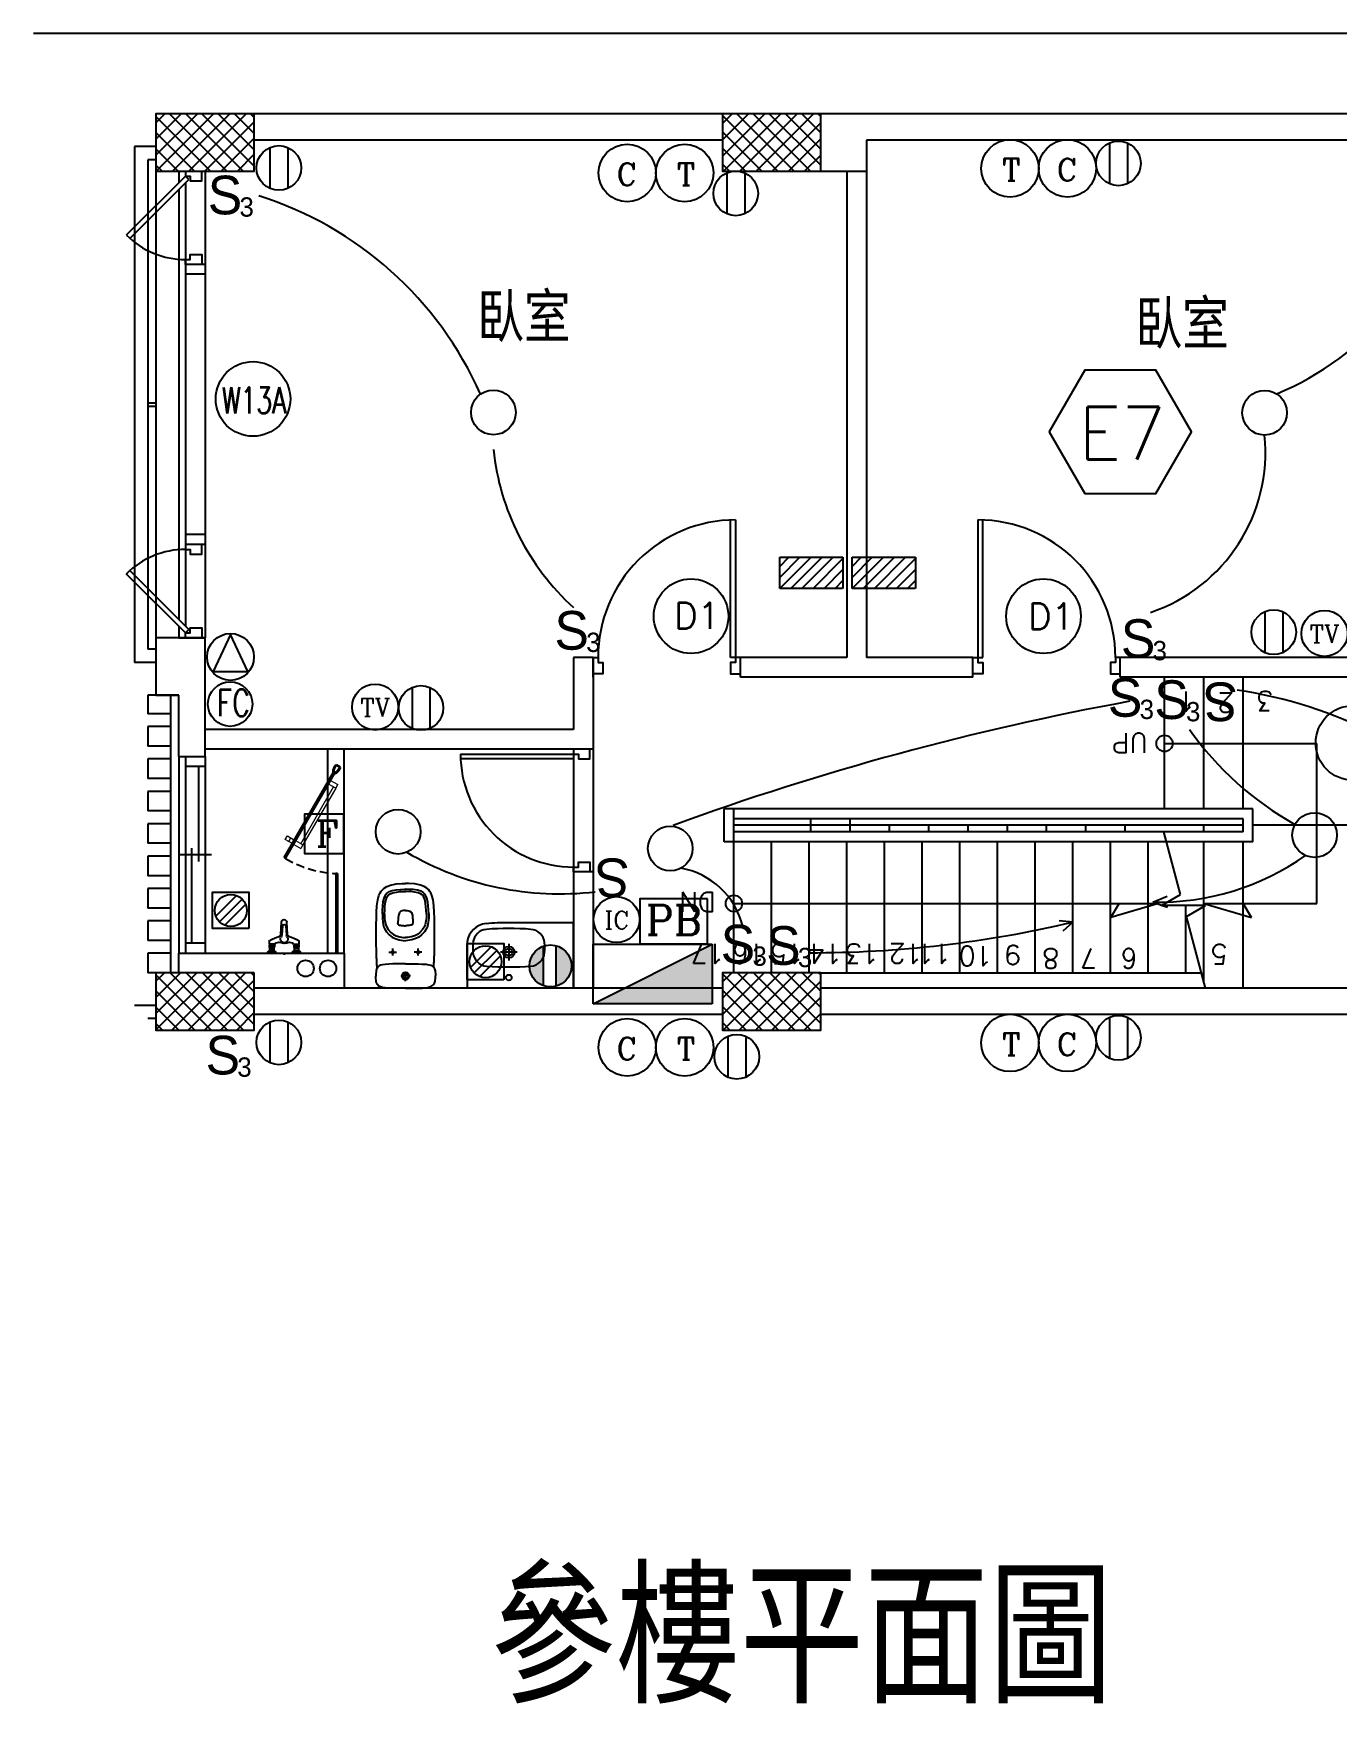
# Model space of a CAD drawing. Extents: x 4673 to 14180, y 2874 to 4105.
# Drawn here: x 7969 to 8765, y 2874 to 3894 of the extents above; entities that cross this region are included whole.
import ezdxf
from ezdxf.enums import TextEntityAlignment as Align

# ---------------------------------------------------------------- set-up
doc = ezdxf.new("R2010")
doc.units = 0
doc.header["$LTSCALE"] = 80
doc.header["$MEASUREMENT"] = 0
for name, pattern in [('ACAD_ISO10W100', [18, 12, -3, 0, -3]), ('DASHED2', [0.375, 0.25, -0.125]), ('TRATTO-PUNTO', [1, 0.5, -0.25, 0, -0.25])]:
    doc.linetypes.add(name, pattern=pattern)
doc.layers.get('0').update_dxf_attribs({"color": 15})
for name, color, linetype in [('1.剖面線', 7, 'Continuous'), ('111', 15, 'Continuous'), ('2.器具圖塊', 7, 'Continuous'), ('C3', 3, 'Continuous'), ('C4', 4, 'Continuous'), ('C6', 6, 'Continuous'), ('COC', 6, 'Continuous'), ('COLUMN', 1, 'Continuous'), ('DE-DOOR', 5, 'Continuous'), ('DIM', 4, 'Continuous'), ('DOOR', 5, 'Continuous'), ('E-2', 2, 'Continuous'), ('LAVABO', 7, 'Continuous'), ('SA-2', 2, 'Continuous'), ('sanitari esterno', 7, 'Continuous'), ('SYMETRIA', 7, 'ACAD_ISO10W100'), ('T-2', 2, 'Continuous'), ('T-4', 4, 'Continuous'), ('TEXT', 3, 'Continuous'), ('TV-2', 2, 'Continuous'), ('WALL', 2, 'Continuous'), ('WINDOW', 5, 'Continuous'), ('WINDOWP', 4, 'Continuous'), ('WS-2', 2, 'Continuous')]:
    doc.layers.add(name, color=color, linetype=linetype)
doc.styles.add('AEH', font='SIMPLEX.SHX', dxfattribs={"bigfont": 'AE.SHX'})
doc.styles.add('DAYUXP', font='TC-ROMNT.SHX', dxfattribs={"bigfont": 'CHINESET.SHX'})
doc.styles.add('PL', font='COMPLEX.SHX')
doc.styles.add('SINGLE', font='SIMPLEX.SHX', dxfattribs={"bigfont": 'AE.SHX'})
pattern_1 = [(45, (-15777.364, 1233.406), (-4.9497475, 4.9497475), []), (135, (-15777.364, 1233.406), (-4.9497475, -4.9497475), [])]
pattern_2 = [(45, (-15777.364, 1232.906), (-4.9497475, 4.9497475), []), (135, (-15777.364, 1232.906), (-4.9497475, -4.9497475), [])]

# ---------------------------------------------------------------- blocks, each defined once
blk = doc.blocks.new('*U97')
at = {"layer": 'WALL'}
for p, q in [((8, 60), (-8, 60)), ((8, -60), (-8, -60))]:
    blk.add_line(p, q, dxfattribs=at)
at = {"layer": 'WINDOW'}
for p, q in [((-8, 54), (4, 54)), ((0, 54), (0, -4)), ((4, -60), (4, 60)), ((-12, 0), (8, 0)), ((-4, -54), (-4, 4)), ((-8, -54), (4, -54))]:
    blk.add_line(p, q, dxfattribs=at)
at = {"layer": 'WINDOWP'}
for p, q in [((-8, -60), (-8, 60)), ((8, -60), (8, 60))]:
    blk.add_line(p, q, dxfattribs=at)
blk = doc.blocks.new('*U98')
at = {"layer": 'COLUMN'}
for p, q in [((-8, 142.5), (8, 142.5)), ((-8, -142.5), (8, -142.5))]:
    blk.add_line(p, q, dxfattribs=at)
at = {"layer": 'WINDOW'}
for p, q in [((-4, 139.5), (-40.1, 103.4)), ((-37.9, 101.3), (-1.9, 137.4)), ((-1.9, 137.4), (-4, 139.5)), ((-4, 135.3), (-4, -135.3)), ((8, 85.5), (-4, 85.5)), ((8, 79.5), (-4, 79.5)), ((8, -79.5), (-4, -79.5)), ((8, -85.5), (-4, -85.5)), ((-37.9, -101.3), (-1.9, -137.4)), ((-4, -139.5), (-40.1, -103.4)), ((-1.9, -137.4), (-4, -139.5))]:
    blk.add_line(p, q, dxfattribs=at)
for points in [[(-4, 142.5), (-4, 139.5), (-1, 139.5), (-1, 136.5), (6, 136.5), (6, 142.5)], [(-4, 85.5), (-4, 88.5), (-1, 88.5), (-1, 91.5), (6, 91.5), (6, 85.5)], [(-4, -85.5), (-4, -88.5), (-1, -88.5), (-1, -91.5), (6, -91.5), (6, -85.5)], [(-4, -142.5), (-4, -139.5), (-1, -139.5), (-1, -136.5), (6, -136.5), (6, -142.5)]]:
    blk.add_lwpolyline(points, dxfattribs=at)
for centre, start, end in [((-4, 139.5), 225, 270), ((-4, -139.5), 90, 135)]:
    blk.add_arc(centre, 51, start, end, dxfattribs=at)
at = {"layer": 'WINDOWP'}
for p, q in [((-8, 142.5), (-8, 135.5)), ((8, 142.5), (8, -142.5)), ((-8, 131.3), (-8, -131.3)), ((-8, -131.3), (-8, -131.3)), ((-8, -135.5), (-8, -142.5))]:
    blk.add_line(p, q, dxfattribs=at)
blk = doc.blocks.new('H065')
for p, q in [((-0.94, 4.49), (-0.94, 0.2)), ((0.94, 4.49), (0.94, 0.2))]:
    blk.add_line(p, q)
blk.add_circle((0, 2.34), 2.34)
blk = doc.blocks.new('H102')
blk.add_circle((0, 0), 2.25)
at = {"style": 'PL'}
blk.add_text('T', height=1.75, dxfattribs=at).set_placement((-0.6, -0.98))
blk = doc.blocks.new('*U76')
at = {"layer": 'DE-DOOR'}
for points in [[(-45, -6), (-42, -6), (-42, -3), (-39, -3), (-39, 4), (-45, 4)], [(45, -6), (42, -6), (42, -3), (39, -3), (39, 4), (45, 4)]]:
    blk.add_lwpolyline(points, close=True, dxfattribs=at)
at = {"layer": 'DOOR'}
for p, q in [((42, -6), (39, -6)), ((39, -6), (39, -90)), ((42, -90), (42, -6))]:
    blk.add_line(p, q, dxfattribs=at)
blk.add_arc((42, -6), 84, 180, 270, dxfattribs=at)
at = {"layer": 'WALL'}
for p, q in [((-45, 6), (-45, -6)), ((45, 6), (45, -6))]:
    blk.add_line(p, q, dxfattribs=at)
blk = doc.blocks.new('*U77')
at = {"layer": 'DE-DOOR'}
for points in [[(-45, -6), (-42, -6), (-42, -3), (-39, -3), (-39, 4), (-45, 4)], [(45, -6), (42, -6), (42, -3), (39, -3), (39, 4), (45, 4)]]:
    blk.add_lwpolyline(points, close=True, dxfattribs=at)
at = {"layer": 'DOOR'}
for p, q in [((-42, -90), (-42, -6)), ((-42, -6), (-39, -6)), ((-39, -6), (-39, -90))]:
    blk.add_line(p, q, dxfattribs=at)
blk.add_arc((-42, -6), 84, 270, 0, dxfattribs=at)
at = {"layer": 'WALL'}
for p, q in [((-45, 6), (-45, -6)), ((45, 6), (45, -6))]:
    blk.add_line(p, q, dxfattribs=at)
blk = doc.blocks.new('A$C4F8E0194')
for p, q in [((0, 20.4), (4.9, 20.4)), ((0, 20.4), (0, 19.7)), ((4.9, 20.4), (15, 20.4)), ((4.9, 20.4), (4.9, 19.7)), ((9.9, 20.4), (9.9, 21.4)), ((19.9, 20.4), (15, 20.4)), ((15, 20.4), (15, 19.7)), ((19.9, 20.4), (19.9, 19.7)), ((1, 17), (0.8, 16.8)), ((0.8, 15.7), (0.8, 16.8)), ((1, 15.4), (0.8, 15.7)), ((0.9, 13.1), (0.9, 14.9)), ((3.9, 17), (1, 17)), ((3.9, 15.4), (1, 15.4)), ((4, 14.9), (1, 14.9)), ((1.1, 17), (1.1, 19.1)), ((1.1, 17.9), (3.7, 17.9)), ((1.2, 19.2), (3.7, 19.2)), ((3.6, 19.2), (1.3, 19.2)), ((1.3, 14.9), (1.3, 15.4)), ((1.9, 15.7), (1.9, 16.8)), ((3, 15.7), (3, 16.8)), ((3.5, 14.9), (3.5, 15.4)), ((3.7, 17), (3.7, 19.1)), ((3.9, 17), (4, 16.8)), ((3.9, 15.4), (4, 15.7)), ((4, 15.7), (4, 16.8)), ((9, 14.4), (7.7, 13.9)), ((10.9, 14.4), (12.2, 13.9)), ((16, 17), (15.8, 16.8)), ((15.8, 15.7), (15.8, 16.8)), ((16, 15.4), (15.8, 15.7)), ((15.9, 14.9), (18.9, 14.9)), ((16, 17), (18.9, 17)), ((16, 15.4), (18.9, 15.4)), ((16.1, 17), (16.1, 19.1)), ((18.7, 17.9), (16.1, 17.9)), ((18.7, 19.2), (16.2, 19.2)), ((16.3, 19.2), (18.6, 19.2)), ((16.3, 14.9), (16.3, 15.4)), ((16.9, 15.7), (16.9, 16.8)), ((18, 15.7), (18, 16.8)), ((18.5, 14.9), (18.5, 15.4)), ((18.7, 17), (18.7, 19.1)), ((18.9, 17), (19, 16.8)), ((18.9, 15.4), (19, 15.7)), ((18.9, 13.1), (18.9, 14.9)), ((19, 15.7), (19, 16.8)), ((7.9, 9), (8.4, 1.5)), ((9, 3.7), (8.5, 9.4)), ((10.9, 3.7), (11.4, 9.4)), ((12, 9), (11.5, 1.5))]:
    blk.add_line(p, q)
for centre, radius, start, end in [((1, 20.5), 1.32, 220.3209, 278.567), ((1, 14.9), 0.05, 90, 180), ((1.5, 13.1), 0.6, 180, 244.2494), ((1.3, 19.1), 0.125, 90, 180), ((22, 55.4), 47.6, 244.2494, 251.5181), ((2.4, 16.1), 0.844, 48.7046, 131.2954), ((2.4, 16.3), 0.844, 228.7046, 311.2954), ((3.6, 19.1), 0.125, 0, 90), ((3.9, 20.5), 1.32, 261.433, 319.6791), ((4, 14.6), 0.3, 41.3807, 90), ((6.6, 17), 3.2, 221.3807, 290), ((6.4, 8.9), 1.5, 3.4918, 71.5181), ((9.9, 11.9), 2.3, 327.4294, 212.5706), ((5.5, 9.1), 3, 5.0369, 32.5706), ((9.9, 11.9), 2.65, 69.9869, 110.0094), ((14.4, 9.1), 3, 147.4294, 174.9631), ((13.5, 8.9), 1.5, 108.4819, 176.5082), ((13.3, 17), 3.2, 250, 318.6193), ((-2.1, 55.4), 47.6, 288.4819, 295.7506), ((16, 20.5), 1.32, 220.3209, 278.567), ((15.9, 14.6), 0.3, 90, 138.6193), ((16.3, 19.1), 0.125, 90, 180), ((17.4, 16.1), 0.844, 48.7046, 131.2954), ((17.4, 16.3), 0.844, 228.7046, 311.2954), ((18.6, 19.1), 0.125, 0, 90), ((18.3, 13.1), 0.6, 295.7506, 0), ((18.9, 20.5), 1.32, 261.433, 319.6791), ((18.9, 14.9), 0.05, 0, 90), ((9.9, 1.6), 1.6, 183.6901, 356.3099), ((9.9, 4), 1, 185.0369, 354.9631)]:
    blk.add_arc(centre, radius, start, end)
blk = doc.blocks.new('$$A101_14')
at = {"color": 7, "rotation": 270}
blk.add_blockref('A$C4F8E0194', (-20.4, 9.9), dxfattribs=at)
blk = doc.blocks.new('*U74')
at = {"layer": 'DE-DOOR'}
for points in [[(-37.5, -6), (-34.5, -6), (-34.5, -3), (-31.5, -3), (-31.5, 4), (-37.5, 4)], [(37.5, -6), (34.5, -6), (34.5, -3), (31.5, -3), (31.5, 4), (37.5, 4)]]:
    blk.add_lwpolyline(points, dxfattribs=at)
at = {"layer": 'DOOR'}
for p, q in [((-37.5, 6), (37.5, 6)), ((-34.5, -75), (-34.5, -6)), ((-34.5, -6), (-31.5, -6)), ((-31.5, -6), (37.5, -6)), ((-31.5, -6), (-31.5, -75))]:
    blk.add_line(p, q, dxfattribs=at)
blk.add_arc((-34.5, -6), 69, 270, 0, dxfattribs=at)
at = {"layer": 'WALL'}
for p, q in [((-37.5, 6), (-37.5, -6)), ((37.5, 6), (37.5, -6))]:
    blk.add_line(p, q, dxfattribs=at)
blk = doc.blocks.new('H052')
blk.add_circle((0, 0), 1.5)
blk = doc.blocks.new('H064')
for p, q in [((0, 4.39), (-1.66, 0.85)), ((1.65, 0.85), (0, 4.39)), ((-1.66, 0.85), (1.65, 0.85))]:
    blk.add_line(p, q)
blk.add_circle((0, 2.25), 2.25)
blk = doc.blocks.new('H001')
for p, q in [((-4.05, -3.99), (-4.05, 0)), ((-0.22, 0), (-4.05, -3.84)), ((-3.05, 0), (-4.05, -1.01)), ((-4.01, 0), (4.01, 0)), ((1.19, 0), (-2.79, -3.99)), ((4.01, 0), (0.03, -3.99)), ((4.01, 0), (4.01, -3.99)), ((-1.64, 0), (-4.05, -2.43)), ((2.6, 0), (-1.38, -3.99)), ((4.01, -1.42), (1.45, -3.99)), ((4.01, -3.99), (-4.05, -3.99)), ((4.01, -2.83), (2.86, -3.99))]:
    blk.add_line(p, q)
blk = doc.blocks.new('H106')
blk.add_circle((0, 0), 2.25)
at = {"style": 'PL'}
blk.add_text('TV', height=1.75, dxfattribs=at).set_placement((-1.46, -0.93))
blk = doc.blocks.new('H051')
for p, q in [((-4, -4), (-4, 0)), ((-4, -4), (4, 0)), ((-4, 0), (4, 0)), ((4, 0), (4, -4)), ((4, -4), (-4, -4))]:
    blk.add_line(p, q)
blk.add_solid([(-4, -4), (4, -4), (4, 0)])
blk = doc.blocks.new('H107')
blk.add_circle((0, 0), 2.25)
at = {"style": 'PL'}
blk.add_text('IC', height=1.75, dxfattribs=at).set_placement((-1.16, -0.93))
blk = doc.blocks.new('W012')
for p, q in [((-1.09, -0.48), (0.53, 1.14)), ((-0.81, -0.91), (0.96, 0.86)), ((-0.38, -1.19), (1.24, 0.43))]:
    blk.add_line(p, q)
blk.add_circle((0.07, -0.02), 1.25)
blk = doc.blocks.new('A$C55F155CD')
at = {"layer": '2.器具圖塊', "lineweight": 20}
for p, q in [((10, 6), (10, 11)), ((10, 11), (12.5, 11)), ((10, 11), (10, 11)), ((12.5, 11), (12.5, 6)), ((10, 9.5), (10, 8.5)), ((10, 8.5), (12.5, 8.5)), ((10, 5), (10, 0)), ((12.5, 0), (12.5, 5)), ((12.5, 1.5), (52.5, 1.5)), ((12.5, 0.5), (12.5, 1.5)), ((52.5, 0), (52.5, 5)), ((55, 5), (55, 0)), ((12.5, 0), (10, 0)), ((52.5, 0), (12.5, 0)), ((52.5, 0), (55, 0))]:
    blk.add_line(p, q, dxfattribs=at)
at = {"layer": '2.器具圖塊', "lineweight": 40}
for p, q in [((0, 6), (60.2, 6)), ((60.2, 5), (60.2, 6)), ((64, 7), (65, 7)), ((64, 4), (65, 4)), ((65, 4), (65, 7))]:
    blk.add_line(p, q, dxfattribs=at)
at = {"layer": '2.器具圖塊', "lineweight": 9, "ltscale": 0.25}
blk.add_line((0, 6), (0, 5), dxfattribs=at)
at = {"layer": '2.器具圖塊', "lineweight": 9}
blk.add_line((60.2, 5), (0, 5), dxfattribs=at)
at = {"layer": '2.器具圖塊', "lineweight": 40, "extrusion": (0, 0, -1)}
for points in [[(-60.2, 6), (-60.2, 6), (-60.3, 6), (-60.3, 6.1), (-60.3, 6.1), (-60.3, 6.1), (-60.3, 6.1), (-60.4, 6.1), (-60.4, 6.1), (-60.4, 6.2), (-60.4, 6.2), (-60.5, 6.2), (-60.5, 6.2), (-60.5, 6.2), (-60.5, 6.2), (-60.6, 6.3), (-60.6, 6.3), (-60.6, 6.3), (-60.6, 6.3), (-60.7, 6.3), (-60.7, 6.3), (-60.7, 6.4), (-60.7, 6.4), (-60.8, 6.4), (-60.8, 6.4), (-60.8, 6.4), (-60.9, 6.4), (-60.9, 6.5), (-60.9, 6.5), (-61, 6.5), (-61, 6.5), (-61, 6.5), (-61.1, 6.5), (-61.1, 6.5), (-61.1, 6.6), (-61.2, 6.6), (-61.2, 6.6), (-61.3, 6.6), (-61.3, 6.6), (-61.3, 6.6), (-61.4, 6.6), (-61.4, 6.6), (-61.4, 6.7), (-61.5, 6.7), (-61.5, 6.7), (-61.6, 6.7), (-61.6, 6.7), (-61.6, 6.7), (-61.7, 6.7), (-61.7, 6.7), (-61.8, 6.7), (-61.8, 6.8), (-61.9, 6.8), (-61.9, 6.8), (-61.9, 6.8), (-62, 6.8), (-62, 6.8), (-62.1, 6.8), (-62.1, 6.8), (-62.2, 6.8), (-62.2, 6.8), (-62.3, 6.9), (-62.3, 6.9), (-62.4, 6.9), (-62.4, 6.9), (-62.5, 6.9), (-62.5, 6.9), (-62.5, 6.9), (-62.6, 6.9), (-62.6, 6.9), (-62.7, 6.9), (-62.7, 6.9), (-62.8, 6.9), (-62.8, 6.9), (-62.9, 6.9), (-62.9, 6.9), (-63, 7), (-63, 7), (-63.1, 7), (-63.1, 7), (-63.2, 7), (-63.2, 7), (-63.3, 7), (-63.3, 7), (-63.4, 7), (-63.4, 7), (-63.5, 7), (-63.5, 7), (-63.6, 7), (-63.6, 7), (-63.7, 7), (-63.7, 7), (-63.8, 7), (-63.8, 7), (-63.9, 7), (-63.9, 7), (-64, 7)], [(-64, 4), (-63.9, 4), (-63.9, 4), (-63.8, 4), (-63.8, 4), (-63.7, 4), (-63.7, 4), (-63.6, 4), (-63.6, 4), (-63.5, 4), (-63.5, 4), (-63.4, 4), (-63.4, 4), (-63.3, 4), (-63.3, 4), (-63.2, 4), (-63.2, 4), (-63.1, 4), (-63.1, 4), (-63, 4), (-63, 4), (-62.9, 4.1), (-62.9, 4.1), (-62.8, 4.1), (-62.8, 4.1), (-62.7, 4.1), (-62.7, 4.1), (-62.6, 4.1), (-62.6, 4.1), (-62.5, 4.1), (-62.5, 4.1), (-62.5, 4.1), (-62.4, 4.1), (-62.4, 4.1), (-62.3, 4.1), (-62.3, 4.1), (-62.2, 4.2), (-62.2, 4.2), (-62.1, 4.2), (-62.1, 4.2), (-62, 4.2), (-62, 4.2), (-61.9, 4.2), (-61.9, 4.2), (-61.9, 4.2), (-61.8, 4.2), (-61.8, 4.3), (-61.7, 4.3), (-61.7, 4.3), (-61.6, 4.3), (-61.6, 4.3), (-61.6, 4.3), (-61.5, 4.3), (-61.5, 4.3), (-61.4, 4.3), (-61.4, 4.4), (-61.4, 4.4), (-61.3, 4.4), (-61.3, 4.4), (-61.3, 4.4), (-61.2, 4.4), (-61.2, 4.4), (-61.1, 4.4), (-61.1, 4.5), (-61.1, 4.5), (-61, 4.5), (-61, 4.5), (-61, 4.5), (-60.9, 4.5), (-60.9, 4.5), (-60.9, 4.6), (-60.8, 4.6), (-60.8, 4.6), (-60.8, 4.6), (-60.7, 4.6), (-60.7, 4.6), (-60.7, 4.7), (-60.7, 4.7), (-60.6, 4.7), (-60.6, 4.7), (-60.6, 4.7), (-60.6, 4.7), (-60.5, 4.8), (-60.5, 4.8), (-60.5, 4.8), (-60.5, 4.8), (-60.4, 4.8), (-60.4, 4.8), (-60.4, 4.9), (-60.4, 4.9), (-60.3, 4.9), (-60.3, 4.9), (-60.3, 4.9), (-60.3, 4.9), (-60.3, 5), (-60.2, 5), (-60.2, 5)]]:
    blk.add_lwpolyline(points, dxfattribs=at)
blk = doc.blocks.new('A$C2FE0056C')
at = {"layer": '2.器具圖塊', "lineweight": 25, "ltscale": 0.25}
blk.add_line((0, 1.6), (0, 2.6), dxfattribs=at)
at = {"layer": '2.器具圖塊', "linetype": 'DASHED2', "lineweight": 25, "ltscale": 0.25}
blk.add_arc((65.4, -0.2), 65.4, 149.1677, 178.0131, dxfattribs=at)
at = {"layer": '2.器具圖塊', "lineweight": 9, "ltscale": 0.25, "rotation": 330.0000000000055}
blk.add_blockref('A$C55F155CD', (6.7, 29), dxfattribs=at)
blk = doc.blocks.new('A$C4D78601B')
at = {"layer": 'LAVABO', "ltscale": 0.001}
for p, q in [((0, 40), (0, 0)), ((0, 40), (65, 40)), ((65, 15.3), (65, 40)), ((0, 0), (39.5, 0))]:
    blk.add_line(p, q, dxfattribs=at)
at = {"layer": 'LAVABO', "linetype": 'TRATTO-PUNTO'}
for p, q in [((39.5, 12.9), (39.5, 23.1)), ((34.4, 18), (44.6, 18))]:
    blk.add_line(p, q, dxfattribs=at)
at = {"layer": 'LAVABO', "ltscale": 0.001}
blk.add_circle((39.5, 33.5), 1.75, dxfattribs=at)
at = {"layer": 'LAVABO', "linetype": 'Continuous'}
for radius in [3.5, 2.25]:
    blk.add_circle((39.5, 18), radius, dxfattribs=at)
at = {"layer": 'LAVABO', "ltscale": 0.001}
for centre, radius, start, end in [((26.6, 17.5), 9, 94.1894, 174.5532), ((39.5, -139.5), 166.5, 85.3311, 94.6689), ((52.4, 17.5), 9, 5.4468, 85.8106), ((49.9, 15.3), 32.4, 174.5532, 185.4468), ((26.6, 13), 9, 185.4468, 265.8106), ((52.4, 13), 9, 274.1894, 354.5532), ((52.4, 13), 12.5, 274.1894, 354.5532), ((29.1, 15.3), 32.4, 354.5532, 5.4468), ((29.1, 15.3), 35.9, 354.5532, 0.0279), ((39.5, 170), 166.5, 265.3311, 274.6689), ((39.5, 170), 170, 270, 274.6689)]:
    blk.add_arc(centre, radius, start, end, dxfattribs=at)
blk = doc.blocks.new('A$C40C12684')
at = {"ltscale": 2}
for points in [[(0, 18.2, 0), (0, 21, 0), (0, 23.4, 0), (0, 26, 0), (0.1, 28.4, 0), (0.2, 30.7, 0), (0.5, 32.4, 0), (0.9, 33.5, 0), (1.3, 34.3, 0), (1.7, 34.9, 0), (2.2, 35.3, 0), (2.6, 35.6, 0), (3.2, 35.9, 0), (4.2, 36.2, 0), (6.5, 36.4, 0), (7.4, 36.4, 0)], [(14.9, 18.2, 0), (14.9, 21, 0), (14.9, 23.4, 0), (14.9, 26, 0), (14.8, 28.4, 0), (14.6, 30.7, 0), (14.3, 32.4, 0), (14, 33.5, 0), (13.6, 34.3, 0), (13.1, 34.9, 0), (12.6, 35.4, 0), (12.2, 35.6, 0), (11.7, 35.9, 0), (10.6, 36.2, 0), (8.3, 36.4, 0), (7.4, 36.4, 0)], [(12.1, 35.5, -19.1), (12.1, 35.5, -19.1), (12.3, 35.6, -19.1), (12.5, 35.6, -19.1), (12.8, 35.6, -19.1), (13.1, 35.6, -19.1), (13.6, 35.6, -19.1), (14.1, 35.7, -19.1), (14.7, 35.7, -19.1), (15.3, 35.7, -19.1), (16, 35.7, -19.1), (16.7, 35.8, -19.1), (17.6, 35.8, -19.1), (18.5, 35.9, -19.1), (19.4, 35.9, -19.1), (20.5, 35.9, -19.1), (21.7, 36, -19.1), (22.9, 36, -19.1), (24.3, 36, -19.1), (25.9, 36.1, -19.1), (27.8, 36.1, -19.1), (30, 36.1, -19.1), (32.6, 36.1, -19.1), (35.5, 36.1, -19.1), (39, 36.1, -19.1)], [(45.4, 32.4, -19.1), (42.8, 32.4, -19.1), (40.3, 32.2, -19.1), (37.8, 31.6, -19.1), (36.1, 30.9, -19.1), (34.5, 29.9, -19.1), (32.6, 28.2, -19.1), (31.2, 26.4, -19.1), (30.3, 24.6, -19.1), (29.5, 22.2, -19.1), (29.1, 19.7, -19.1), (29, 18.3, -19.1)], [(45.3, 31, -19.1), (43.1, 31, -19.1), (40.9, 30.8, -19.1), (38.7, 30.3, -19.1), (37.2, 29.7, -19.1), (35.8, 28.8, -19.1), (34.1, 27.2, -19.1), (32.9, 25.6, -19.1), (32, 24, -19.1), (31.3, 21.8, -19.1), (31, 19.6, -19.1), (31, 18.3, -19.1)], [(39, 36.1, -19.1), (42.7, 36, -19.1), (46.5, 35.9, -19.1), (50.3, 35.7, -19.1), (54, 35.2, -19.1), (56.6, 34.5, -19.1), (58.2, 33.8, -19.1), (59.3, 33.1, -19.1), (60.3, 32.2, -19.1), (61.2, 31.3, -19.1), (62.1, 29.7, -19.1), (63, 27.5, -19.1), (63.7, 24, -19.1), (64, 20.2, -19.1), (64, 18.3, -19.1)], [(45.3, 31, -19.1), (47.6, 30.9, -19.1), (49.8, 30.8, -19.1), (52, 30.6, -19.1), (54.2, 30.1, -19.1), (55.7, 29.6, -19.1), (56.3, 29.2, -19.1), (56.8, 28.9, -19.1), (57.1, 28.5, -19.1), (57.7, 27.6, -19.1), (58.3, 26, -19.1), (58.7, 23.8, -19.1), (59, 21.5, -19.1), (59.1, 19.4, -19.1), (59.1, 18.3, -19.1)], [(45.4, 32.4, -19.1), (47.9, 32.3, -19.1), (50.3, 32.2, -19.1), (52.7, 31.9, -19.1), (55.1, 31.3, -19.1), (56.5, 30.7, -19.1), (57.3, 30.3, -19.1), (57.8, 29.8, -19.1), (58.3, 29.2, -19.1), (59, 28.1, -19.1), (59.7, 26.3, -19.1), (60.2, 23.9, -19.1), (60.4, 21.4, -19.1), (60.5, 18.9, -19.1), (60.5, 18.3, -19.1)], [(38.8, 22.3, -19.1), (38.6, 21.9, -19.1), (38.5, 21.4, -19.1), (38.4, 20.7, -19.1), (38.3, 20.1, -19.1), (38.3, 19.5, -19.1), (38.2, 18.9, -19.1), (38.2, 18.3, -19.1)], [(38.8, 22.3, -19.1), (38.8, 22.5, -19.1), (38.9, 22.6, -19.1), (39, 22.7, -19.1), (39.1, 22.7, -19.1), (39.2, 22.8, -19.1), (39.3, 22.9, -19.1), (39.5, 22.9, -19.1), (39.6, 22.9, -19.1), (39.7, 22.9, -19.1)], [(47.5, 18.3, -19.1), (47.5, 19.4, -19.1), (47.3, 20.3, -19.1), (47.1, 20.8, -19.1), (47, 21.1, -19.1), (46.8, 21.4, -19.1), (46.5, 21.7, -19.1), (46.2, 21.9, -19.1), (45.6, 22.2, -19.1), (44.4, 22.5, -19.1), (43.1, 22.7, -19.1), (41.9, 22.8, -19.1), (40.5, 22.9, -19.1), (39.7, 22.9, -19.1)], [(0, 18.2, 0), (0, 15.4, 0), (0, 13, 0), (0.1, 10.4, 0), (0.1, 7.9, 0), (0.3, 5.7, 0), (0.6, 4, 0), (1, 2.8, 0), (1.4, 2.1, 0), (1.8, 1.5, 0), (2.3, 1, 0), (2.7, 0.7, 0), (3.2, 0.5, 0), (4.3, 0.2, 0), (6.6, 0, 0), (7.5, 0, 0)], [(14.9, 18.2, 0), (14.9, 15.4, 0), (14.9, 13, 0), (14.9, 10.4, 0), (14.8, 8, 0), (14.7, 5.7, 0), (14.4, 4, 0), (14, 2.8, 0), (13.6, 2.1, 0), (13.2, 1.5, 0), (12.7, 1, 0), (12.3, 0.7, 0), (11.8, 0.5, 0), (10.7, 0.2, 0), (8.4, 0, 0), (7.5, 0, 0)], [(45.4, 4.1, -19.1), (42.8, 4.1, -19.1), (40.3, 4.4, -19.1), (37.8, 4.9, -19.1), (36.1, 5.6, -19.1), (34.5, 6.7, -19.1), (32.6, 8.4, -19.1), (31.2, 10.2, -19.1), (30.3, 12, -19.1), (29.5, 14.4, -19.1), (29.1, 16.9, -19.1), (29, 18.3, -19.1)], [(45.3, 5.5, -19.1), (43.1, 5.5, -19.1), (40.9, 5.8, -19.1), (38.7, 6.3, -19.1), (37.2, 6.9, -19.1), (35.8, 7.8, -19.1), (34.1, 9.4, -19.1), (32.9, 11, -19.1), (32, 12.6, -19.1), (31.3, 14.8, -19.1), (31, 17, -19.1), (31, 18.3, -19.1)], [(38.8, 14.2, -19.1), (38.6, 14.7, -19.1), (38.5, 15.2, -19.1), (38.4, 15.8, -19.1), (38.3, 16.4, -19.1), (38.3, 17, -19.1), (38.2, 17.7, -19.1), (38.2, 18.3, -19.1)], [(38.8, 14.2, -19.1), (38.8, 14.1, -19.1), (38.9, 14, -19.1), (39, 13.9, -19.1), (39.1, 13.8, -19.1), (39.2, 13.8, -19.1), (39.3, 13.7, -19.1), (39.4, 13.7, -19.1), (39.6, 13.7, -19.1), (39.7, 13.7, -19.1), (39.7, 13.7, -19.1)], [(39, 0.5, -19.1), (42.7, 0.6, -19.1), (46.5, 0.7, -19.1), (50.3, 0.9, -19.1), (54, 1.4, -19.1), (56.6, 2.1, -19.1), (58.2, 2.8, -19.1), (59.3, 3.5, -19.1), (60.3, 4.3, -19.1), (61.2, 5.3, -19.1), (62.1, 6.9, -19.1), (63, 9.1, -19.1), (63.7, 12.5, -19.1), (64, 16.4, -19.1), (64, 18.3, -19.1)], [(47.5, 18.3, -19.1), (47.5, 17.2, -19.1), (47.3, 16.3, -19.1), (47.1, 15.8, -19.1), (47, 15.4, -19.1), (46.8, 15.1, -19.1), (46.5, 14.9, -19.1), (46.2, 14.6, -19.1), (45.6, 14.4, -19.1), (44.4, 14, -19.1), (43.1, 13.9, -19.1), (41.9, 13.7, -19.1), (40.5, 13.7, -19.1), (39.7, 13.7, -19.1)], [(45.3, 5.5, -19.1), (47.6, 5.6, -19.1), (49.8, 5.8, -19.1), (52, 6, -19.1), (54.2, 6.4, -19.1), (55.7, 7, -19.1), (56.3, 7.3, -19.1), (56.8, 7.7, -19.1), (57.1, 8.1, -19.1), (57.7, 9, -19.1), (58.3, 10.5, -19.1), (58.7, 12.7, -19.1), (59, 15, -19.1), (59.1, 17.2, -19.1), (59.1, 18.3, -19.1)], [(45.4, 4.1, -19.1), (47.9, 4.2, -19.1), (50.3, 4.4, -19.1), (52.7, 4.7, -19.1), (55.1, 5.3, -19.1), (56.5, 5.8, -19.1), (57.3, 6.3, -19.1), (57.9, 6.8, -19.1), (58.4, 7.5, -19.1), (59.2, 8.8, -19.1), (59.8, 11, -19.1), (60.3, 13.5, -19.1), (60.4, 15.9, -19.1), (60.5, 18.3, -19.1)], [(12.7, 1, 0), (12.7, 1, -0.4), (12.8, 1, -1.6), (13, 1, -3.3), (13.2, 1, -5.4), (13.5, 1, -7.7), (13.8, 0.9, -10.1), (14.3, 0.9, -12.3), (14.8, 0.9, -14.3), (15.3, 0.9, -15.9), (16, 0.8, -17.1), (16.7, 0.8, -17.9), (17.5, 0.8, -18.5), (18.4, 0.7, -18.8), (19.4, 0.7, -19), (20.5, 0.6, -19.1), (21.6, 0.6, -19.1), (22.9, 0.6, -19.1), (24.3, 0.5, -19.1), (25.9, 0.5, -19.1), (27.8, 0.5, -19.1), (30, 0.5, -19.1), (32.6, 0.5, -19.1), (35.5, 0.5, -19.1), (39, 0.5, -19.1)]]:
    blk.add_polyline3d(points, dxfattribs=at)
for points in [[(5.9, 18.2, -19.1), (5.9, 18.4, -19.1), (5.9, 18.6, -19.1), (6, 18.9, -19.1), (6.1, 19.1, -19.1), (6.3, 19.3, -19.1), (6.5, 19.4, -19.1), (6.7, 19.6, -19.1), (6.9, 19.7, -19.1), (7.1, 19.7, -19.1), (7.3, 19.8, -19.1), (7.6, 19.8, -19.1), (7.8, 19.8, -19.1), (8, 19.7, -19.1), (8.2, 19.6, -19.1), (8.4, 19.5, -19.1), (8.6, 19.3, -19.1), (8.8, 19.1, -19.1), (8.9, 18.9, -19.1), (9, 18.7, -19.1), (9, 18.5, -19.1), (9.1, 18.3, -19.1), (9.1, 18, -19.1), (9, 17.8, -19.1), (9, 17.6, -19.1), (8.8, 17.4, -19.1), (8.7, 17.2, -19.1), (8.6, 17, -19.1), (8.4, 16.9, -19.1), (8.2, 16.7, -19.1), (7.9, 16.7, -19.1), (7.7, 16.6, -19.1), (7.5, 16.6, -19.1), (7.2, 16.6, -19.1), (7, 16.7, -19.1), (6.8, 16.7, -19.1), (6.6, 16.9, -19.1), (6.4, 17, -19.1), (6.2, 17.2, -19.1), (6.1, 17.4, -19.1), (6, 17.6, -19.1), (5.9, 17.8, -19.1), (5.9, 18, -19.1)], [(22, 9.8, -19.1), (21.9, 9.8, -19.1), (21.8, 9.8, -19.1), (21.7, 9.9, -19.1), (21.6, 9.9, -19.1), (21.5, 10, -19.1), (21.5, 10.1, -19.1), (21.4, 10.1, -19.1), (21.4, 10.2, -19.1), (21.3, 10.4, -19.1), (21.3, 10.5, -19.1), (21.3, 10.6, -19.1), (21.3, 10.7, -19.1), (21.3, 10.8, -19.1), (21.4, 10.9, -19.1), (21.4, 11, -19.1), (21.5, 11.1, -19.1), (21.6, 11.1, -19.1), (21.7, 11.2, -19.1), (21.8, 11.2, -19.1), (21.9, 11.3, -19.1), (22, 11.3, -19.1), (22.1, 11.3, -19.1), (22.2, 11.3, -19.1), (22.3, 11.2, -19.1), (22.4, 11.2, -19.1), (22.5, 11.1, -19.1), (22.6, 11, -19.1), (22.7, 11, -19.1), (22.7, 10.9, -19.1), (22.8, 10.8, -19.1), (22.8, 10.6, -19.1), (22.8, 10.5, -19.1), (22.8, 10.4, -19.1), (22.8, 10.3, -19.1), (22.7, 10.2, -19.1), (22.7, 10.1, -19.1), (22.6, 10, -19.1), (22.5, 10, -19.1), (22.4, 9.9, -19.1), (22.3, 9.8, -19.1), (22.2, 9.8, -19.1), (22.1, 9.8, -19.1)]]:
    blk.add_polyline3d(points, close=True, dxfattribs=at)
blk.add_circle((7.5, 18.2, -19.1), 2.25, dxfattribs=at)
at = {"layer": 'sanitari esterno', "ltscale": 2}
blk.add_polyline3d([(22, 26.8, -19.1), (21.9, 26.8, -19.1), (21.8, 26.8, -19.1), (21.7, 26.7, -19.1), (21.6, 26.7, -19.1), (21.5, 26.6, -19.1), (21.5, 26.5, -19.1), (21.4, 26.4, -19.1), (21.4, 26.3, -19.1), (21.3, 26.2, -19.1), (21.3, 26.1, -19.1), (21.3, 26, -19.1), (21.3, 25.9, -19.1), (21.3, 25.8, -19.1), (21.4, 25.7, -19.1), (21.4, 25.6, -19.1), (21.5, 25.5, -19.1), (21.6, 25.4, -19.1), (21.7, 25.4, -19.1), (21.8, 25.3, -19.1), (21.9, 25.3, -19.1), (22, 25.3, -19.1), (22.1, 25.3, -19.1), (22.2, 25.3, -19.1), (22.3, 25.3, -19.1), (22.4, 25.4, -19.1), (22.5, 25.5, -19.1), (22.6, 25.5, -19.1), (22.7, 25.6, -19.1), (22.7, 25.7, -19.1), (22.8, 25.8, -19.1), (22.8, 25.9, -19.1), (22.8, 26, -19.1), (22.8, 26.1, -19.1), (22.8, 26.3, -19.1), (22.7, 26.4, -19.1), (22.7, 26.5, -19.1), (22.6, 26.5, -19.1), (22.5, 26.6, -19.1), (22.4, 26.7, -19.1), (22.3, 26.7, -19.1), (22.2, 26.8, -19.1), (22.1, 26.8, -19.1)], close=True, dxfattribs=at)
at = {"layer": 'SYMETRIA', "ltscale": 2}
for p, q in [((7.5, 15.3, -19.1), (7.5, 21, -19.1)), ((19.9, 26, -19.1), (24.2, 26, -19.1)), ((22, 28.4, -19.1), (22, 23.7, -19.1)), ((4.4, 18.2, -19.1), (10, 18.2, -19.1)), ((19.9, 10.5, -19.1), (24.2, 10.5, -19.1)), ((22, 8.2, -19.1), (22, 12.9, -19.1))]:
    blk.add_line(p, q, dxfattribs=at)

msp = doc.modelspace()

# ---------------------------------------------------------------- hatches: boundary and pattern name
at = {"layer": '111'}
h = msp.add_hatch(color=2, dxfattribs=at)
h.paths.add_polyline_path([(8280.53, 3336.72, 0.3183218), (8271.95, 3324.6, 0.3183218), (8280.53, 3312.49)])
h.paths.add_polyline_path([(8297.63, 3324.6, 0.3367086), (8288.23, 3336.97), (8288.23, 3312.24, 0.3367086)])
at = {"layer": 'C6'}
h = msp.add_hatch(dxfattribs=at)
h.set_pattern_fill('PT10X10A', color=15, scale=0.7, style=0)
h.set_pattern_definition(pattern_2)
h.paths.add_polyline_path([(8103.8, 3844.98), (8043.8, 3844.98), (8043.8, 3809.98), (8103.8, 3809.98)])
h = msp.add_hatch(dxfattribs=at)
h.set_pattern_fill('PT10X10A', color=15, scale=0.7, style=0)
h.set_pattern_definition(pattern_2)
h.paths.add_polyline_path([(8449.8, 3844.98), (8389.8, 3844.98), (8389.8, 3809.98), (8449.8, 3809.98)])
h = msp.add_hatch(dxfattribs=at)
h.set_pattern_fill('PT10X10A', color=15, scale=0.7, style=0)
h.set_pattern_definition(pattern_1)
h.paths.add_polyline_path([(8103.8, 3320.48), (8043.8, 3320.48), (8043.8, 3285.48), (8103.8, 3285.48)])
h = msp.add_hatch(dxfattribs=at)
h.set_pattern_fill('PT10X10A', color=15, scale=0.7, style=0)
h.set_pattern_definition(pattern_1)
h.paths.add_polyline_path([(8449.8, 3320.48), (8389.8, 3320.48), (8389.8, 3285.48), (8449.8, 3285.48)])

# ---------------------------------------------------------------- linework, layer by layer
for p, q in [((8148.8, 3332.48), (8148.8, 3456.98)), ((8158.8, 3332.48), (8158.8, 3456.98)), ((8153.75, 3380.98), (8153.75, 3332.48)), ((8154.75, 3380.98), (8154.75, 3332.48))]:
    msp.add_line(p, q)
at = {"color": 2}
for points in [[(8100.63, 3347.41), (8078.4, 3347.41), (8078.4, 3369.64), (8100.63, 3369.64), (8100.63, 3347.41)], [(8256.2, 3316.11), (8233.97, 3316.11), (8233.97, 3338.34), (8256.2, 3338.34), (8256.2, 3316.11)]]:
    msp.add_lwpolyline(points, dxfattribs=at)
at = {"color": 4}
msp.add_circle((8089.14, 3484.51), 13.59, dxfattribs=at)
at = {"layer": '111', "color": 2}
for p, q in [((8280.53, 3312.49), (8280.53, 3336.72)), ((8288.23, 3312.24), (8288.23, 3336.97))]:
    msp.add_line(p, q, dxfattribs=at)
msp.add_circle((8284.79, 3324.6), 12.84, dxfattribs=at)
at = {"layer": 'C3', "color": 15}
msp.add_lwpolyline([(8611.15, 3613.14), (8654.57, 3613.14), (8676.28, 3650.75), (8654.57, 3688.35), (8611.15, 3688.35), (8589.44, 3650.75)], close=True, dxfattribs=at)
at = {"layer": 'C4', "color": 15}
for p, q in [((8043.8, 3824.98), (8030.8, 3824.98)), ((8030.8, 3824.98), (8030.8, 3509.98)), ((8038.8, 3816.98), (8038.8, 3517.98)), ((8043.8, 3816.98), (8038.8, 3816.98)), ((8043.8, 3809.98), (8043.8, 3489.99)), ((8043.8, 3509.98), (8030.8, 3509.98)), ((8043.8, 3517.98), (8038.8, 3517.98)), ((8052.8, 3489.98), (8038.8, 3489.98)), ((8038.8, 3489.98), (8038.8, 3478.48)), ((8052.8, 3489.98), (8052.8, 3320.48)), ((8052.8, 3478.48), (8038.8, 3478.48)), ((8052.8, 3470.73), (8038.8, 3470.73)), ((8038.8, 3470.73), (8038.8, 3458.73)), ((8052.8, 3470.73), (8052.8, 3458.73)), ((8052.8, 3458.73), (8038.8, 3458.73)), ((8052.8, 3450.98), (8038.8, 3450.98)), ((8038.8, 3450.98), (8038.8, 3438.98)), ((8052.8, 3450.98), (8052.8, 3438.98)), ((8052.8, 3438.98), (8038.8, 3438.98)), ((8052.8, 3431.23), (8038.8, 3431.23)), ((8038.8, 3431.23), (8038.8, 3419.23)), ((8052.8, 3431.23), (8052.8, 3419.23)), ((8052.8, 3419.23), (8038.8, 3419.23)), ((8052.8, 3411.48), (8038.8, 3411.48)), ((8038.8, 3411.48), (8038.8, 3399.48)), ((8052.8, 3411.48), (8052.8, 3399.48)), ((8052.8, 3399.48), (8038.8, 3399.48)), ((8052.8, 3391.73), (8038.8, 3391.73)), ((8038.8, 3391.73), (8038.8, 3379.73)), ((8052.8, 3391.73), (8052.8, 3379.73)), ((8052.8, 3379.73), (8038.8, 3379.73)), ((8052.8, 3371.98), (8038.8, 3371.98)), ((8038.8, 3371.98), (8038.8, 3359.98)), ((8052.8, 3371.98), (8052.8, 3359.98)), ((8052.8, 3359.98), (8038.8, 3359.98)), ((8052.8, 3352.23), (8038.8, 3352.23)), ((8038.8, 3352.23), (8038.8, 3340.23)), ((8052.8, 3352.23), (8052.8, 3340.23)), ((8052.8, 3340.23), (8038.8, 3340.23)), ((8052.8, 3332.48), (8038.8, 3332.48)), ((8038.8, 3332.48), (8038.8, 3320.48)), ((8052.8, 3332.48), (8052.8, 3320.48)), ((8052.8, 3320.48), (8038.8, 3320.48)), ((8043.8, 3300.48), (8030.8, 3300.48)), ((8043.8, 3292.48), (8038.8, 3292.48))]:
    msp.add_line(p, q, dxfattribs=at)
at = {"layer": 'COC', "color": 15}
for centre in [(8135.18, 3323.08), (8148.92, 3323.08)]:
    msp.add_circle(centre, 5, dxfattribs=at)
at = {"layer": 'COLUMN', "color": 15}
for p, q in [((8073.8, 3452.48), (8073.8, 3525.48)), ((8057.81, 3489.98), (8043.81, 3489.98)), ((8057.8, 3452.48), (8057.8, 3489.98))]:
    msp.add_line(p, q, dxfattribs=at)
for points in [[(8103.8, 3844.98), (8043.8, 3844.98), (8043.8, 3809.98), (8103.8, 3809.98)], [(8449.8, 3844.98), (8389.8, 3844.98), (8389.8, 3809.98), (8449.8, 3809.98)], [(8103.8, 3320.48), (8043.8, 3320.48), (8043.8, 3285.48), (8103.8, 3285.48)], [(8449.8, 3320.48), (8389.8, 3320.48), (8389.8, 3285.48), (8449.8, 3285.48)]]:
    msp.add_lwpolyline(points, close=True, dxfattribs=at)
for points in [[(8073.8, 3524.98), (8043.8, 3524.98), (8043.8, 3489.98), (8057.8, 3489.98)], [(8073.8, 3489.98), (8073.8, 3489.98), (8073.8, 3524.98)]]:
    msp.add_lwpolyline(points, dxfattribs=at)
at = {"layer": 'DIM', "color": 15}
for p, q in [((8038.8, 3668.48), (8043.8, 3668.48)), ((8038.8, 3666.48), (8043.8, 3666.48)), ((8449.8, 3320.48), (8682.34, 3320.48))]:
    msp.add_line(p, q, dxfattribs=at)
msp.add_lwpolyline([(9093.87, 3134.3), (9093.87, 3894.09), (8553.83, 3894.05), (8013.87, 3894.06), (7968.97, 3894.07)], dxfattribs=at)
at = {"layer": 'E-2'}
for p, q in [((8652.56, 3363.57), (8661.34, 3367.17)), ((8652.56, 3363.57), (8661.59, 3360.48)), ((8603.8, 3351.38), (8595.36, 3352.05)), ((8603.8, 3351.38), (8597.75, 3345.78))]:
    msp.add_line(p, q, dxfattribs=at)
msp.add_lwpolyline([(8158.57, 3417.33), (8134.55, 3417.33), (8134.55, 3393.31), (8158.57, 3393.31)], close=True, dxfattribs=at)
for centre, radius, start, end in [((8040.44, 3584.65), 220.39, 23.84584, 72.54424), ((8656.7, 3844.38), 184.89, 292.77888, 346.59683), ((8618.17, 3638.33), 103.29, 288.62342, 5.80336), ((8401.1, 3655.97), 152.03, 186.04329, 227.74573), ((8667.37, 3233.17), 262.41, 42.63419, 81.92774), ((8947.69, 1797.61), 1716.66, 100.37337, 110.03394), ((8835.91, 3583.08), 197.29, 215.35185, 240.72691), ((8290.38, 3552.66), 184.03, 239.54597, 276.76966), ((8656.17, 3518.93), 155.4, 268.67043, 305.26847), ((8356.26, 3337.81), 47.19, 13.28534, 80.11511), ((8443.78, 4026.23), 693.56, 269.91925, 283.33979)]:
    msp.add_arc(centre, radius, start, end, dxfattribs=at)
at = {"layer": 'SA-2'}
msp.add_lwpolyline([(8380.64, 3365.54), (8339.34, 3365.54), (8339.34, 3338.1), (8380.64, 3338.1)], close=True, dxfattribs=at)
at = {"layer": 'T-4', "color": 4}
for centre in [(8331.62, 3808.87), (8600.52, 3811.61), (8600.52, 3277.61), (8331.62, 3274.87)]:
    msp.add_circle(centre, 17.55, dxfattribs=at)
at = {"layer": 'WALL', "color": 15}
for p, q in [((8389.8, 3844.98), (8103.8, 3844.98)), ((8925.8, 3844.98), (8449.8, 3844.98)), ((8389.8, 3828.98), (8103.8, 3828.98)), ((8477.8, 3828.98), (8477.8, 3809.98)), ((8925.8, 3828.98), (8477.8, 3828.98)), ((8477.8, 3828.98), (8477.8, 3512.98)), ((8449.8, 3809.98), (8477.8, 3809.98)), ((8465.8, 3809.98), (8465.8, 3512.98)), ((8298.8, 3512.98), (8298.8, 3468.98)), ((8310.8, 3512.98), (8298.8, 3512.98)), ((8310.8, 3512.98), (8310.8, 3446.98)), ((8465.8, 3512.98), (8400.8, 3512.98)), ((8542.8, 3512.98), (8477.8, 3512.98)), ((8925.8, 3512.98), (8632.8, 3512.98)), ((8542.8, 3500.98), (8400.8, 3500.98)), ((8797.8, 3500.98), (8632.8, 3500.98)), ((8659.8, 3420.48), (8659.8, 3500.98)), ((8683.8, 3420.48), (8683.8, 3500.98)), ((8707.8, 3420.48), (8707.8, 3500.98)), ((8298.8, 3468.98), (8073.8, 3468.98)), ((8659.8, 3460.48), (8752.8, 3460.48)), ((8752.8, 3362.73), (8752.8, 3460.48)), ((8310.8, 3456.98), (8073.8, 3456.98)), ((8713.8, 3420.48), (8390.8, 3420.48)), ((8390.8, 3400.48), (8390.8, 3420.48)), ((8396.8, 3400.48), (8396.8, 3420.48)), ((8713.8, 3400.48), (8713.8, 3420.48)), ((8707.8, 3414.48), (8396.8, 3414.48)), ((8707.8, 3410.48), (8396.8, 3410.48)), ((8443.8, 3406.48), (8443.8, 3414.48)), ((8467.8, 3406.48), (8467.8, 3414.48)), ((8491.8, 3406.48), (8491.8, 3410.48)), ((8515.8, 3406.48), (8515.8, 3410.48)), ((8539.8, 3406.48), (8539.8, 3410.48)), ((8563.8, 3406.48), (8563.8, 3410.48)), ((8587.8, 3406.48), (8587.8, 3410.48)), ((8611.8, 3406.48), (8611.8, 3410.48)), ((8635.8, 3406.48), (8635.8, 3410.48)), ((8683.8, 3406.48), (8683.8, 3410.48)), ((8707.8, 3406.48), (8707.8, 3414.48)), ((8797.8, 3410.48), (8713.8, 3410.48)), ((8713.8, 3400.48), (8390.8, 3400.48)), ((8707.8, 3406.48), (8396.8, 3406.48)), ((8396.8, 3320.48), (8396.8, 3400.48)), ((8419.8, 3320.48), (8419.8, 3400.48)), ((8442.8, 3320.48), (8442.8, 3400.48)), ((8465.8, 3320.48), (8465.8, 3400.48)), ((8488.8, 3320.48), (8488.8, 3400.48)), ((8511.8, 3320.48), (8511.8, 3400.48)), ((8534.8, 3320.48), (8534.8, 3400.48)), ((8557.8, 3320.48), (8557.8, 3400.48)), ((8580.8, 3320.48), (8580.8, 3400.48)), ((8603.8, 3320.48), (8603.8, 3400.48)), ((8626.8, 3320.48), (8626.8, 3400.48)), ((8649.8, 3320.48), (8649.8, 3400.48)), ((8669.6, 3368.23), (8659.4, 3406.48)), ((8683.8, 3314.98), (8683.8, 3400.48)), ((8707.8, 3310.98), (8707.8, 3400.48)), ((8298.8, 3381.98), (8298.8, 3310.98)), ((8310.8, 3381.98), (8310.8, 3310.98)), ((8657.91, 3361.5), (8669.6, 3368.23)), ((8396.8, 3362.73), (8656.19, 3362.73)), ((8656.19, 3362.73), (8627.05, 3354.09)), ((8627.05, 3354.09), (8632.19, 3362.73)), ((8684.9, 3361.47), (8657.91, 3361.5)), ((8672.8, 3320.48), (8672.8, 3361.48)), ((8673.2, 3354.73), (8684.9, 3361.47)), ((8683.8, 3362.73), (8712.94, 3354.09)), ((8683.8, 3362.73), (8752.8, 3362.73)), ((8712.94, 3354.09), (8707.8, 3362.73)), ((8684.87, 3310.98), (8673.2, 3354.73)), ((8057.8, 3320.48), (8057.8, 3332.48)), ((8158.8, 3332.48), (8158.8, 3310.98)), ((8449.8, 3320.48), (8682.34, 3320.48)), ((8389.8, 3310.98), (8103.8, 3310.98)), ((8925.8, 3310.98), (8449.8, 3310.98)), ((8389.8, 3294.98), (8103.8, 3294.98)), ((8925.8, 3294.98), (8449.8, 3294.98))]:
    msp.add_line(p, q, dxfattribs=at)
at = {"layer": 'WALL', "color": 15, "linetype": 'Continuous'}
msp.add_line((8057.8, 3332.48), (8158.8, 3332.48), dxfattribs=at)
at = {"layer": 'WALL', "color": 15}
for centre, radius in [((8103.11, 3670.85), 22.78), ((8370.65, 3538.18), 22.78), ((8585.88, 3538.18), 22.78), ((8774.91, 3460.78), 22.78), ((8659.8, 3460.48), 5), ((8396.8, 3362.73), 5)]:
    msp.add_circle(centre, radius, dxfattribs=at)

# ---------------------------------------------------------------- block references
at = {"rotation": 90}
msp.add_blockref('A$C2FE0056C', (8156.35, 3380.98), dxfattribs=at)
at = {"yscale": -1, "rotation": 270.0000000020844}
msp.add_blockref('$$A101_14', (8122.06, 3332.48), dxfattribs=at)
at = {"layer": '1.剖面線', "color": 0, "ltscale": 0.25}
for name, p, rotation in [('A$C40C12684', (8214.48, 3310.98), 90), ('A$C4D78601B', (8298.8, 3350.98), 180)]:
    msp.add_blockref(name, p, dxfattribs=dict(at, rotation=rotation))
at = {"layer": 'E-2'}
for name, p, xscale, yscale, zscale in [('H065', (8118.87, 3798.31), 5.8240000000078, 5.824000000000524, 5.824000000000001), ('H065', (8631.66, 3801.08), 5.8240000000078, 5.824000000000524, 5.824000000000001), ('H065', (8397.9, 3782.77), 5.8240000000078, 5.824000000000524, 5.824000000000001), ('H052', (8249.92, 3662.62), 9.099999999998545, 9.100000000000364, 9.1), ('H052', (8720.93, 3662.42), 9.099999999998545, 9.100000000000364, 9.1), ('H065', (8726.53, 3514.81), 5.8240000000078, 5.824000000000524, 5.824000000000001), ('H064', (8089.34, 3498.96), 6.370000000002619, 6.370000000002619, 6.369999999999999), ('H065', (8205.69, 3468.54), 5.8240000000078, 5.824000000000524, 5.824000000000001), ('H052', (8191.74, 3406.57), 9.099999999998545, 9.100000000000364, 9.1), ('H052', (8751.46, 3404.51), 9.099999999998545, 9.100000000000364, 9.1), ('H052', (8357.93, 3396.33), 9.099999999998545, 9.100000000000364, 9.1), ('H051', (8347.2, 3337.88), 9.099999999998545, 9.100000000000364, 9.1), ('H065', (8118.87, 3264.31), 5.8240000000078, 5.824000000000524, 5.824000000000001), ('H065', (8631.66, 3267.08), 5.8240000000078, 5.824000000000524, 5.824000000000001), ('H065', (8398.57, 3255.5), 5.8240000000078, 5.824000000000524, 5.824000000000001)]:
    msp.add_blockref(name, p, dxfattribs=dict(at, xscale=xscale, yscale=yscale, zscale=zscale))
at = {"layer": 'E-2', "xscale": 4.777500000011059, "yscale": 4.777500000000146, "zscale": 4.777499999999999, "rotation": 180}
for p in [(8444.06, 3555.1), (8488.26, 3555.1)]:
    msp.add_blockref('H001', p, dxfattribs=at)
at = {"layer": 'T-2', "xscale": 7.80000000000291, "yscale": 7.799999999999272, "zscale": 7.8}
for p in [(8366.72, 3808.87), (8565.42, 3811.61), (8565.42, 3277.61), (8366.72, 3274.87)]:
    msp.add_blockref('H102', p, dxfattribs=at)
at = {"layer": 'TV-2', "yscale": 6.239999999999782, "zscale": 6.24}
for name, p, xscale in [('H106', (8757.49, 3527.68), 6.239999999997963), ('H106', (8177.7, 3482.72), 6.239999999997963), ('H107', (8325.13, 3352.9), 6.240000000005239)]:
    msp.add_blockref(name, p, dxfattribs=dict(at, xscale=xscale))
at = {"layer": 'WALL', "color": 15}
for name, p, rotation in [('*U77', (8355.8, 3506.98), 179.9999999996873), ('*U76', (8587.8, 3506.98), 179.9999999996873), ('*U74', (8304.8, 3419.48), 270.0000000020844)]:
    msp.add_blockref(name, p, dxfattribs=dict(at, rotation=rotation))
at = {"layer": 'WINDOW', "color": 15}
msp.add_blockref('*U98', (8065.8, 3667.48), dxfattribs=at)
at = {"layer": 'WINDOW', "color": 15, "rotation": 180}
msp.add_blockref('*U97', (8065.8, 3392.48), dxfattribs=at)
at = {"layer": 'WS-2', "xscale": 7.800000000032014, "yscale": 7.799999999964712, "zscale": 7.8, "rotation": 180}
for p in [(8090.09, 3358.33), (8245.67, 3327.03)]:
    msp.add_blockref('W012', p, dxfattribs=at)

# ---------------------------------------------------------------- texts
at = {"color": 4, "style": 'SINGLE', "width": 0.75}
msp.add_text('FC', height=16.128, dxfattribs=at).set_placement((8081.04, 3477.22))
at = {"layer": '111', "color": 2, "style": 'DAYUXP'}
for s, height, p in [('S', 23.61, (8075.46, 3783.59)), ('3', 11.8, (8094.84, 3782.18)), ('S', 23.61, (8287.18, 3517.74)), ('S', 23.61, (8633.13, 3512.69)), ('3', 11.8, (8306.56, 3516.33)), ('3', 11.8, (8652.5, 3511.28)), ('S', 23.61, (8625.21, 3476.79)), ('S', 23.61, (8653.53, 3475.41)), ('3', 11.8, (8644.59, 3475.38)), ('3', 11.8, (8672.91, 3474)), ('S', 23.61, (8388.74, 3326.12)), ('S', 23.61, (8416.48, 3325.28)), ('3', 11.8, (8408.12, 3324.71)), ('3', 11.8, (8435.86, 3323.87)), ('S', 23.61, (8074.11, 3258.35)), ('3', 11.8, (8093.49, 3256.94))]:
    msp.add_text(s, height=height, dxfattribs=at).set_placement(p)
for p in [(8704.56, 3497.74), (8333.12, 3390.27)]:
    msp.add_text('S', height=23.61, rotation=180, dxfattribs=at).set_placement(p)
at = {"layer": 'E-2', "style": 'PL'}
msp.add_text('F', height=15.93, dxfattribs=at).set_placement((8141.51, 3397.51))
at = {"layer": 'SA-2', "style": 'PL'}
msp.add_text('PB', height=18.2, dxfattribs=at).set_placement((8343, 3343.5))
at = {"layer": 'T-4', "color": 4, "style": 'PL'}
for p in [(8325.13, 3801.23), (8594.02, 3803.97), (8325.13, 3267.23), (8594.02, 3269.97)]:
    msp.add_text('C', height=13.65, dxfattribs=at).set_placement(p)
at = {"layer": 'TEXT', "color": 15, "style": 'AEH'}
msp.add_text('E7', height=32, dxfattribs=at).set_placement((8633.98, 3649.97), align=Align.MIDDLE)
at = {"layer": 'TEXT', "style": 'AEH'}
msp.add_text('參樓平面圖', height=80, dxfattribs=at).set_placement((8248.34, 2874.22))
at = {"layer": 'WALL', "color": 15, "style": 'AEH'}
for s, height, p in [('臥室', 30, (8240.04, 3705.47)), ('臥室', 30, (8642.08, 3701.29)), ('D1', 16, (8360.18, 3530.51)), ('D1', 16, (8576.32, 3530.05))]:
    msp.add_text(s, height=height, dxfattribs=at).set_placement(p)
at = {"layer": 'WALL', "color": 15, "style": 'AEH', "width": 0.7}
msp.add_text('W13A', height=16, dxfattribs=at).set_placement((8084.01, 3662.05))
at = {"layer": 'WALL', "color": 15, "style": 'AEH'}
for s, p in [('1', (8678.58, 3492.29)), ('2', (8702.23, 3491.28)), ('3', (8726.24, 3492.49)), ('UP', (8649.72, 3466.8)), ('DN', (8385.71, 3369.61)), ('17', (8391.08, 3338.18)), ('16', (8416.22, 3338.18)), ('15', (8439.55, 3338.18)), ('14', (8462.86, 3338.18)), ('13', (8485.26, 3338.18)), ('12', (8511.96, 3338.18)), ('11', (8529.35, 3338.17)), ('10', (8554.68, 3336.69)), ('9', (8572.07, 3337.26)), ('5', (8698.24, 3337.81)), ('8', (8595.44, 3335.25)), ('7', (8618.6, 3335.25)), ('6', (8643.28, 3335.25))]:
    msp.add_text(s, height=12, rotation=180, dxfattribs=at).set_placement(p)

doc.saveas('drawing.dxf')
